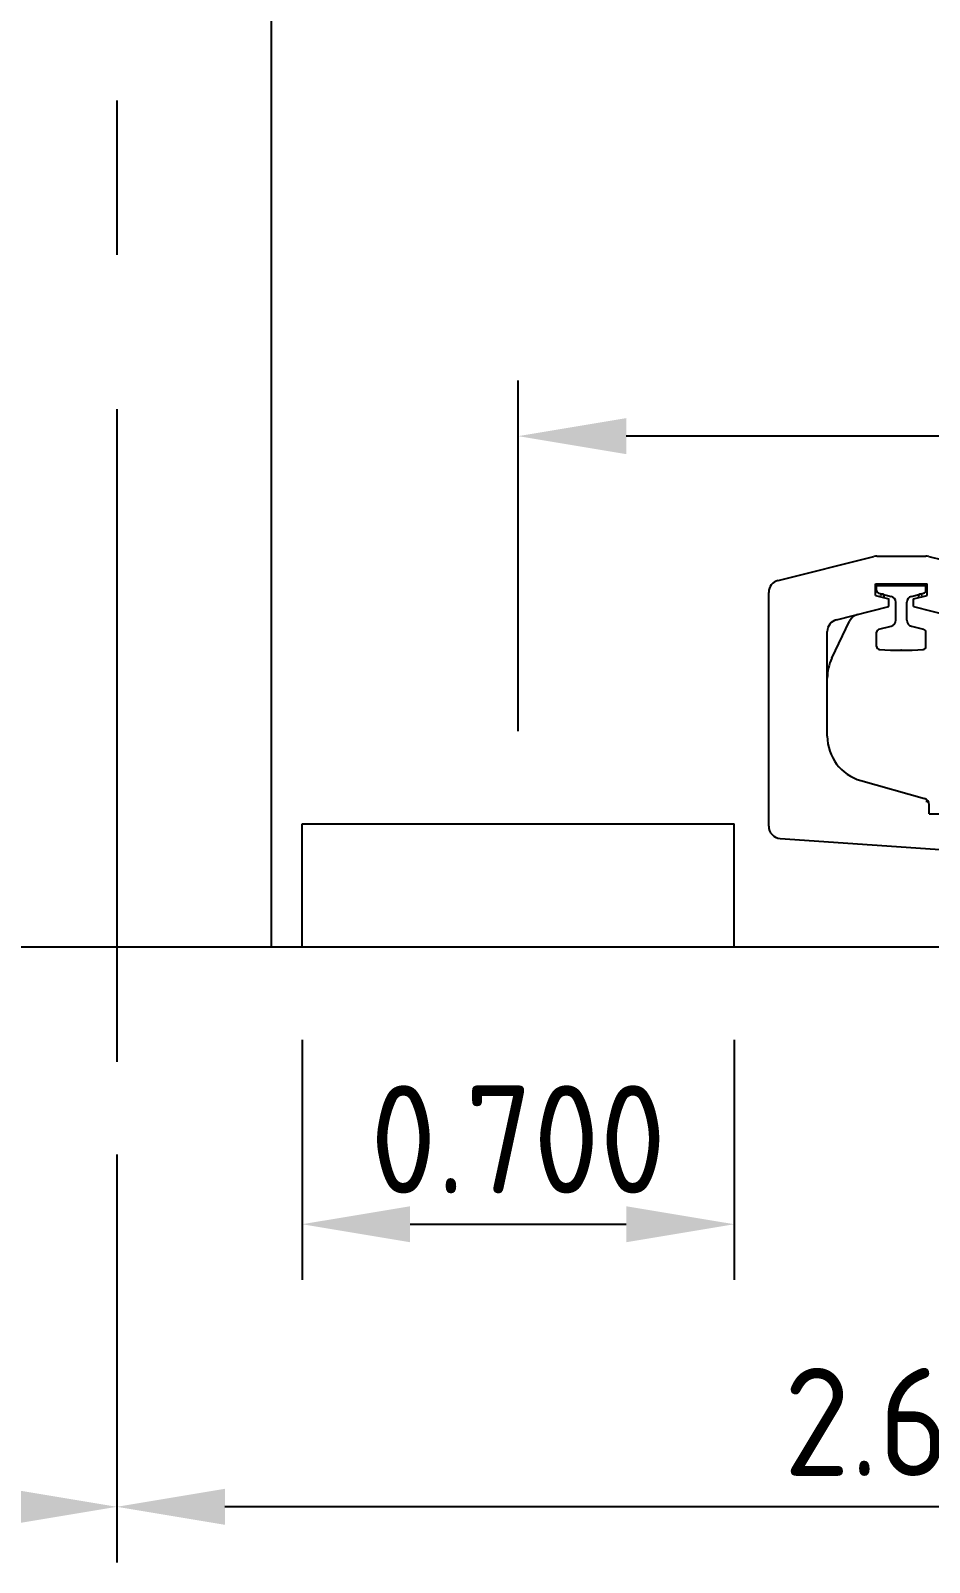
# Model space of a CAD drawing. Extents: x -17.4 to 61.4, y -22.6 to 16.1.
# Drawn here: x 21.571 to 23.027, y -0.117 to 2.364 of the extents above; entities that cross this region are included whole.
import ezdxf

# ---------------------------------------------------------------- set-up
doc = ezdxf.new("R2010")
doc.units = 0
doc.header["$LTSCALE"] = 2
doc.linetypes.add('CENTER2', pattern=[1.125, 0.75, -0.125, 0.125, -0.125])
doc.linetypes.add('POINTILLE', pattern=[0.25, 0, -0.25])
doc.layers.get('0').update_dxf_attribs({"linetype": 'CONTINUOUS'})
doc.styles.get("Standard").update_dxf_attribs({"font": 'isocp.shx'})
doc.dimstyles.new('SYSTRA50', dxfattribs={"dimscale": 0.05, "dimtxt": 3.5, "dimasz": 3.5, "dimexe": 1.8, "dimexo": 3, "dimgap": 1, "dimtad": 1, "dimdec": 3, "dimzin": 0, "dimdsep": 46, "dimtxsty": 'Standard', "dimcen": 1, "dimclrd": 10, "dimclre": 10, "dimclrt": 50, "dimadec": 0, "dimazin": 0, "dimtfac": 1, "dimtdec": 3, "dimtix": 1, "dimtmove": 2, "dimatfit": 3, "dimfxl": 1, "dimtolj": 1, "dimtzin": 0, "dimarcsym": 0})

# ---------------------------------------------------------------- blocks, each defined once
blk = doc.blocks.new('*D15')
at = {"color": 10, "lineweight": -2, "transparency": 16777216}
for p, q in [((19.0609, 0.5436), (19.0609, -0.1173)), ((21.7109, 0.5436), (21.7109, -0.1173)), ((19.2359, -0.0273), (21.5359, -0.0273))]:
    blk.add_line(p, q, dxfattribs=at)
at = {"color": 10, "transparency": 16777216}
for points in [[(19.2359, 0.0019), (19.2359, -0.0565), (19.0609, -0.0273)], [(21.5359, 0.0019), (21.5359, -0.0565), (21.7109, -0.0273)]]:
    blk.add_solid(points, dxfattribs=at)
at = {"color": 50, "transparency": 16777216, "insert": (20.3859, 0.1102), "char_height": 0.175, "attachment_point": 5}
blk.add_mtext('\\A1;2.650', dxfattribs=at)
blk = doc.blocks.new('TRAV_BOIS_1ISO')
at = {"color": 7, "linetype": 'Continuous'}
for p, q in [((-1579.350713, 283.237322), (-1423.8886, 322.10285)), ((-1419.037887, 322.7), (-1339.962113, 322.7)), ((-1335.1114, 322.10285), (-1290.649287, 310.987322)), ((-1421.5, 258.546118), (-1421.5, 277.7)), ((-1421.5, 277.7), (-1337.5, 277.7)), ((-1419.5, 275), (-1339.5, 275)), ((-1419.5, 267.103882), (-1419.5, 275)), ((-1339.5, 267.103882), (-1339.5, 275)), ((-1337.5, 258.546118), (-1337.5, 277.7)), ((-1594.5, -115.298772), (-1594.5, 263.834472)), ((-1421.5, 258.546118), (-1399.5, 253.046118)), ((-1415.712678, 262.25317), (-1396.074644, 257.343661)), ((-1413.623106, 256.576894), (-1413.138034, 258.517179)), ((-1407.802251, 255.121681), (-1407.317179, 257.061966)), ((-1399.5, 240.7), (-1399.5, 253.046118)), ((-1362.925356, 257.343661), (-1343.287322, 262.25317)), ((-1359.5, 253.046118), (-1337.5, 258.546118)), ((-1359.5, 240.7), (-1359.5, 253.046118)), ((-1351.682821, 257.061966), (-1351.197749, 255.121681)), ((-1345.861966, 258.517179), (-1345.376894, 256.576894)), ((-1484.350713, 219.487322), (-1399.5, 240.7)), ((-1388.5, 218.557764), (-1388.5, 247.642236)), ((-1370.5, 218.557764), (-1370.5, 247.642236)), ((-1359.5, 240.7), (-1300.350713, 225.912678)), ((-1499.5, 30.7), (-1499.5, 200.084472)), ((-1492.117645, 157.147713), (-1463.248545, 217.307902)), ((-1419.5, 176.238924), (-1419.5, 199.096118)), ((-1415.712678, 203.94683), (-1396.074644, 208.856339)), ((-1362.925356, 208.856339), (-1343.287322, 203.94683)), ((-1339.5, 176.238924), (-1339.5, 199.096118)), ((-1444.937023, -41.461819), (-1341.775064, -70.678424)), ((-1334.5, -95.3), (-1334.5, -80.3)), ((-1334.5, -95.3), (-1267.901748, -95.3)), ((-1575.890451, -135.250379), (-1259.5, -157.3))]:
    blk.add_line(p, q, dxfattribs=at)
for centre, radius, start, end in [((-1419.037887, 302.7), 20, 90, 104.036243), ((-1339.962113, 302.7), 20, 75.963757, 90), ((-1574.5, 263.834472), 20, 104.036243, 180), ((-1414.5, 267.103882), 5, 180, 255.963757), ((-1410.227607, 257.789572), 3, 345.963757, 165.963757), ((-1398.5, 247.642236), 10, 0, 75.963757), ((-1360.5, 247.642236), 10, 104.036243, 180), ((-1348.772393, 257.789572), 3, 14.036243, 194.036243), ((-1344.5, 267.103882), 5, 284.036243, 0), ((-1445.217173, 208.655179), 20, 104.036243, 154.365025), ((-1479.5, 200.084472), 20, 104.036243, 180), ((-1414.5, 199.096118), 5, 104.036243, 180), ((-1398.5, 218.557764), 10, 284.036243, 0), ((-1360.5, 218.557764), 10, 180, 255.963757), ((-1344.5, 199.096118), 5, 0, 75.963757), ((-1414.5, 176.238924), 5, 180, 265.9454), ((-1344.5, 176.238924), 5, 274.0546, 0), ((-1424.5, 124.7), 75, 154.365025, 180), ((-1379.5, 670), 500, 265.9454, 274.0546), ((-1424.5, 30.7), 75, 180, 254.187293), ((-1344.5, -80.3), 10, 0, 74.187293), ((-1574.5, -115.298772), 20, 180, 266.013436)]:
    blk.add_arc(centre, radius, start, end, dxfattribs=at)
at = {"color": 7, "linetype": 'POINTILLE'}
blk.add_arc((-1339.5, -80.3), 5, 0, 90, dxfattribs=at)
at = {"color": 7}
blk.add_point((-1379.5, 170), dxfattribs=at)
blk = doc.blocks.new('A$C09A24855')
at = {"xscale": 0.0009467775310017405, "yscale": 0.0009467775310017405, "zscale": 0.0009467775310017405}
blk.add_blockref('TRAV_BOIS_1ISO', (1.5096, 0.295), dxfattribs=at)
blk = doc.blocks.new('A$C5999381F')
at = {"xscale": 2, "yscale": 2, "zscale": 2}
blk.add_blockref('A$C09A24855', (0, 0), dxfattribs=at)
blk = doc.blocks.new('*D63')
at = {"color": 10, "lineweight": -2, "transparency": 16777216}
for p, q in [((21.7109, 0.5436), (21.7109, -0.1173)), ((24.3609, 0.5436), (24.3609, -0.1173)), ((24.1859, -0.0273), (21.8859, -0.0273))]:
    blk.add_line(p, q, dxfattribs=at)
at = {"color": 10, "transparency": 16777216}
for points in [[(21.8859, 0.0019), (21.8859, -0.0565), (21.7109, -0.0273)], [(24.1859, 0.0019), (24.1859, -0.0565), (24.3609, -0.0273)]]:
    blk.add_solid(points, dxfattribs=at)
at = {"color": 50, "transparency": 16777216, "insert": (23.0359, 0.1102), "char_height": 0.175, "attachment_point": 5}
blk.add_mtext('\\A1;2.650', dxfattribs=at)
blk = doc.blocks.new('*D58')
at = {"color": 10, "lineweight": -2, "transparency": 16777216}
for p, q in [((22.0109, 0.7291), (22.0109, 0.3404)), ((22.7109, 0.7291), (22.7109, 0.3404)), ((22.1859, 0.4304), (22.5359, 0.4304))]:
    blk.add_line(p, q, dxfattribs=at)
at = {"color": 10, "transparency": 16777216}
for points in [[(22.1859, 0.4595), (22.1859, 0.4012), (22.0109, 0.4304)], [(22.5359, 0.4595), (22.5359, 0.4012), (22.7109, 0.4304)]]:
    blk.add_solid(points, dxfattribs=at)
at = {"color": 50, "transparency": 16777216, "insert": (22.3609, 0.5679), "char_height": 0.175, "attachment_point": 5}
blk.add_mtext('\\A1;0.700', dxfattribs=at)
blk = doc.blocks.new('*D59')
at = {"color": 10, "lineweight": -2, "transparency": 16777216}
for p, q in [((22.3609, 1.2291), (22.3609, 1.7969)), ((24.3609, 1.5399), (24.3609, 1.7969)), ((24.1859, 1.7069), (22.5359, 1.7069))]:
    blk.add_line(p, q, dxfattribs=at)
at = {"color": 10, "transparency": 16777216}
for points in [[(22.5359, 1.7361), (22.5359, 1.6778), (22.3609, 1.7069)], [(24.1859, 1.7361), (24.1859, 1.6778), (24.3609, 1.7069)]]:
    blk.add_solid(points, dxfattribs=at)
at = {"color": 50, "transparency": 16777216, "insert": (23.3609, 1.8445), "char_height": 0.175, "attachment_point": 5}
blk.add_mtext('\\A1;2.000', dxfattribs=at)

msp = doc.modelspace()

# ---------------------------------------------------------------- linework, layer by layer
at = {"color": 1, "linetype": 'CENTER2'}
msp.add_line((21.7109, 6.2508), (21.7109, 0.6936), dxfattribs=at)
msp.add_line((21.7109, 6.2508), (21.7109, 0.6936), dxfattribs=at)
at = {"linetype": 'Continuous'}
msp.add_line((21.9609, 6.2508), (21.9609, 0.8791), dxfattribs=at)
msp.add_line((21.9609, 6.2508), (21.9609, 0.8791), dxfattribs=at)
for p, q in [((22.0109, 1.0791), (22.7109, 1.0791)), ((22.0109, 0.8791), (22.0109, 1.0791)), ((22.7109, 0.8791), (22.7109, 1.0791)), ((60.3312, 0.8791), (4.6609, 0.8791))]:
    msp.add_line(p, q)

# ---------------------------------------------------------------- block references
at = {"xscale": 0.5275735000000026, "yscale": 0.5275735000000026, "zscale": 0.5275735000000026}
msp.add_blockref('A$C5999381F', (22.7667, 0.8791), dxfattribs=at)

# ---------------------------------------------------------------- dimensions: what is measured, and where the dimension line sits
for base, p1, p2, picture, middle in [((22.3609, 1.7069), (24.3609, 1.3899), (22.3609, 1.0791), '*D59', (23.3609, 1.8445)), ((21.7109, -0.0273), (24.3609, 0.6936), (21.7109, 0.6936), '*D63', (23.0359, 0.1102))]:
    dim = msp.add_linear_dim(base=base, p1=p1, p2=p2, angle=180, dimstyle='SYSTRA50')
    dim.commit()
    dim.dimension.update_dxf_attribs({"geometry": picture, "text_midpoint": middle})
dim = msp.add_aligned_dim(p1=(22.0109, 0.8791), p2=(22.7109, 0.8791), distance=-0.4488, dimstyle='SYSTRA50')
dim.commit()
dim.dimension.update_dxf_attribs({"geometry": '*D58', "text_midpoint": (22.3609, 0.5679)})
dim = msp.add_linear_dim(base=(21.7109, -0.0273), p1=(19.0609, 0.6936), p2=(21.7109, 0.6936), dimstyle='SYSTRA50')
dim.commit()
dim.dimension.update_dxf_attribs({"geometry": '*D15', "text_midpoint": (20.3859, 0.1102)})

doc.saveas('drawing.dxf')
